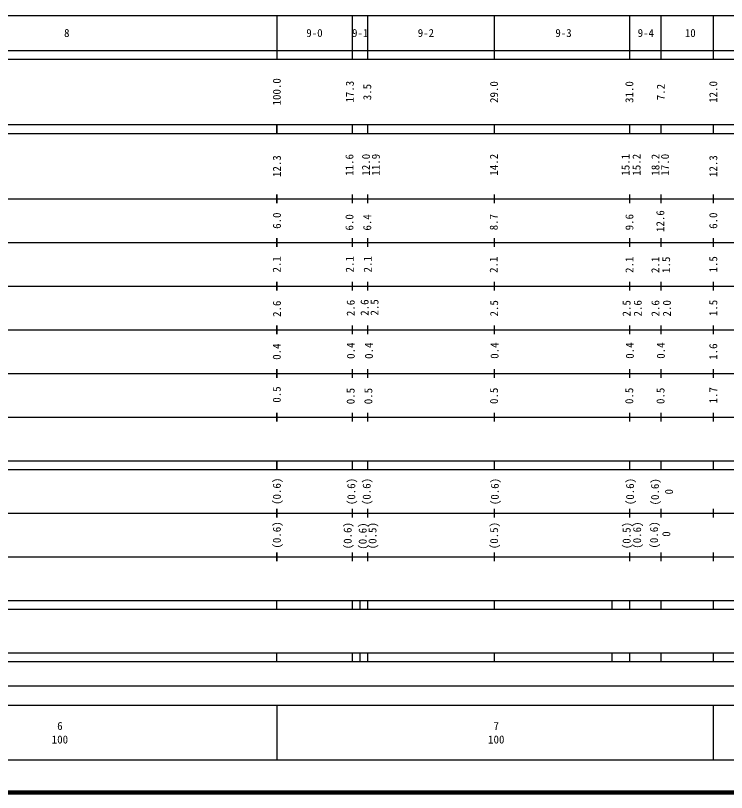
# Model space of a CAD drawing. Units: millimetres on the paper, with parts at other scales. Extents: x 40 to 680, y 20 to 380.
# Drawn here: x 308.1 to 471, y 20 to 198 of the extents above; entities that cross this region are included whole.
import ezdxf
from ezdxf.enums import TextEntityAlignment as Align

# ---------------------------------------------------------------- set-up
doc = ezdxf.new("R2010")
doc.units = ezdxf.units.MM
doc.layers.add('M-TTL', color=2, linetype='Continuous', lineweight=140)
doc.layers.add('M-TTL-BAND', color=7, linetype='Continuous', lineweight=25)
doc.styles.add('ＭＳ ゴシック', font='')
doc.styles.get('ＭＳ ゴシック').set_extended_font_data('MS Gothic')

msp = doc.modelspace()

# ---------------------------------------------------------------- linework, layer by layer
at = {"layer": 'M-TTL'}
msp.add_line((40, 20), (680, 20), dxfattribs=at)
at = {"layer": 'M-TTL-BAND'}
for p, q in [((68, 198), (579, 198)), ((368, 198), (368, 188)), ((385.3, 198), (385.3, 188)), ((388.8, 198), (388.8, 188)), ((417.8, 198), (417.8, 188)), ((448.8, 198), (448.8, 188)), ((456, 198), (456, 188)), ((468, 198), (468, 188)), ((40, 190), (579, 190)), ((40, 188), (579, 188)), ((40, 173), (579, 173)), ((368, 173), (368, 171)), ((368, 173), (368, 171)), ((368, 171), (368, 173)), ((385.3, 173), (385.3, 171)), ((388.8, 173), (388.8, 171)), ((417.8, 173), (417.8, 171)), ((448.8, 173), (448.8, 171)), ((456, 173), (456, 171)), ((468, 173), (468, 171)), ((40, 171), (579, 171)), ((368, 157), (368, 155)), ((368, 157), (368, 155)), ((368, 155), (368, 157)), ((385.3, 157), (385.3, 155)), ((388.8, 157), (388.8, 155)), ((417.8, 157), (417.8, 155)), ((448.8, 157), (448.8, 155)), ((456, 157), (456, 155)), ((468, 157), (468, 155)), ((40, 156), (579, 156)), ((46, 146), (579, 146)), ((368, 147), (368, 145)), ((368, 147), (368, 145)), ((368, 145), (368, 147)), ((385.3, 147), (385.3, 145)), ((388.8, 147), (388.8, 145)), ((417.8, 147), (417.8, 145)), ((448.8, 147), (448.8, 145)), ((456, 147), (456, 145)), ((468, 147), (468, 145)), ((52, 136), (579, 136)), ((368, 137), (368, 135)), ((368, 137), (368, 135)), ((368, 135), (368, 137)), ((385.3, 137), (385.3, 135)), ((388.8, 137), (388.8, 135)), ((417.8, 137), (417.8, 135)), ((448.8, 137), (448.8, 135)), ((456, 137), (456, 135)), ((468, 137), (468, 135)), ((368, 127), (368, 125)), ((368, 127), (368, 125)), ((368, 125), (368, 127)), ((385.3, 127), (385.3, 125)), ((388.8, 127), (388.8, 125)), ((417.8, 127), (417.8, 125)), ((448.8, 127), (448.8, 125)), ((456, 127), (456, 125)), ((468, 127), (468, 125)), ((46, 126), (579, 126)), ((52, 116), (579, 116)), ((368, 117), (368, 115)), ((368, 117), (368, 115)), ((368, 115), (368, 117)), ((385.3, 117), (385.3, 115)), ((388.8, 117), (388.8, 115)), ((417.8, 117), (417.8, 115)), ((448.8, 117), (448.8, 115)), ((456, 117), (456, 115)), ((468, 117), (468, 115)), ((368, 107), (368, 105)), ((368, 107), (368, 105)), ((368, 105), (368, 107)), ((385.3, 107), (385.3, 105)), ((388.8, 107), (388.8, 105)), ((417.8, 107), (417.8, 105)), ((448.8, 107), (448.8, 105)), ((456, 107), (456, 105)), ((468, 107), (468, 105)), ((46, 106), (579, 106)), ((40, 96), (579, 96)), ((368, 96), (368, 94)), ((368, 96), (368, 94)), ((368, 94), (368, 96)), ((385.3, 96), (385.3, 94)), ((388.8, 96), (388.8, 94)), ((417.8, 96), (417.8, 94)), ((448.8, 96), (448.8, 94)), ((456, 96), (456, 94)), ((468, 96), (468, 94)), ((40, 94), (579, 94)), ((49, 84), (579, 84)), ((368, 85), (368, 83)), ((368, 85), (368, 83)), ((368, 83), (368, 85)), ((385.3, 85), (385.3, 83)), ((388.8, 85), (388.8, 83)), ((417.8, 85), (417.8, 83)), ((448.8, 85), (448.8, 83)), ((456, 85), (456, 83)), ((468, 85), (468, 83)), ((368, 75), (368, 73)), ((368, 75), (368, 73)), ((368, 73), (368, 75)), ((385.3, 75), (385.3, 73)), ((388.8, 75), (388.8, 73)), ((417.8, 75), (417.8, 73)), ((448.8, 75), (448.8, 73)), ((456, 75), (456, 73)), ((468, 75), (468, 73)), ((40, 74), (579, 74)), ((40, 64), (579, 64)), ((368, 62), (368, 64)), ((385.3, 64), (385.3, 62)), ((387, 64), (387, 62)), ((388.8, 64), (388.8, 62)), ((417.8, 64), (417.8, 62)), ((444.8, 64), (444.8, 62)), ((448.8, 64), (448.8, 62)), ((456, 64), (456, 62)), ((468, 64), (468, 62)), ((40, 62), (579, 62)), ((40, 52), (579, 52)), ((368, 50), (368, 52)), ((385.3, 52), (385.3, 50)), ((387, 52), (387, 50)), ((388.8, 52), (388.8, 50)), ((417.8, 52), (417.8, 50)), ((444.8, 52), (444.8, 50)), ((448.8, 52), (448.8, 50)), ((456, 52), (456, 50)), ((468, 52), (468, 50)), ((40, 50), (579, 50)), ((70.805, 44.406), (565.903, 44.406)), ((40, 40), (579, 40)), ((368, 40), (368, 27.5)), ((468, 40), (468, 27.5)), ((68, 27.5), (579, 27.5))]:
    msp.add_line(p, q, dxfattribs=at)
at = {"layer": 'M-TTL-BAND', "lineweight": 13}
for p, q in [((456, 198), (456, 188)), ((456, 173), (456, 171)), ((456, 157), (456, 155)), ((456, 147), (456, 145)), ((456, 137), (456, 135)), ((456, 127), (456, 125)), ((456, 117), (456, 115)), ((456, 107), (456, 105)), ((456, 96), (456, 94)), ((456, 85), (456, 83)), ((456, 75), (456, 73)), ((456, 64), (456, 62)), ((456, 52), (456, 50))]:
    msp.add_line(p, q, dxfattribs=at)

# ---------------------------------------------------------------- texts
at = {"layer": 'M-TTL-BAND', "style": 'ＭＳ ゴシック'}
for s, p in [('8', (319.858, 194)), ('9-0', (376.623, 194)), ('9-1', (387.108, 194)), ('9-2', (402.164, 194)), ('9-3', (433.704, 194)), ('9-4', (452.571, 194)), ('10', (462.751, 194)), ('6', (318.288, 35.238)), ('7', (418.288, 35.238)), ('100', (318.288, 32.131)), ('100', (418.288, 32.131))]:
    msp.add_text(s, height=1.833, dxfattribs=at).set_placement(p, align=Align.MIDDLE_CENTER)
for s, p in [('100.0', (367.982, 180.522)), ('17.3', (384.727, 180.56)), ('3.5', (388.712, 180.466)), ('29.0', (417.776, 180.466)), ('31.0', (448.782, 180.466)), ('7.2', (455.995, 180.466)), ('12.0', (468.017, 180.5)), ('12.3', (368.003, 163.5)), ('11.6', (384.631, 163.776)), ('12.0', (388.431, 163.817)), ('11.9', (390.678, 163.817)), ('14.2', (417.749, 163.817)), ('15.1', (447.908, 163.817)), ('15.2', (450.438, 163.817)), ('18.2', (454.767, 163.817)), ('17.0', (456.959, 163.817)), ('12.3', (468.017, 163.5)), ('12.6', (455.878, 150.897)), ('6.0', (368.011, 151)), ('6.0', (384.631, 150.616)), ('6.4', (388.706, 150.602)), ('8.7', (417.704, 150.662)), ('9.6', (448.8, 150.662)), ('6.0', (468.017, 151)), ('2.1', (367.971, 141)), ('2.1', (384.699, 141.015)), ('2.1', (388.822, 141.015)), ('2.1', (417.691, 140.898)), ('2.1', (448.8, 140.898)), ('2.1', (454.734, 140.877)), ('1.5', (457.212, 140.898)), ('1.5', (468.017, 141)), ('2.6', (368.017, 130.814)), ('2.6', (384.917, 131.003)), ('2.6', (388.104, 131.085)), ('2.5', (390.382, 131.135)), ('2.5', (417.795, 130.925)), ('2.5', (448.138, 130.925)), ('2.6', (450.713, 130.925)), ('2.6', (454.758, 130.925)), ('2.0', (457.382, 130.925)), ('1.5', (468.017, 131)), ('0.4', (384.941, 121.205)), ('0.4', (389.087, 121.205)), ('0.4', (417.889, 121.236)), ('0.4', (448.889, 121.236)), ('0.4', (455.997, 121.236)), ('0.4', (367.971, 121)), ('1.6', (468.017, 121)), ('0.5', (367.978, 111.169)), ('0.5', (384.907, 110.817)), ('0.5', (388.961, 110.817)), ('0.5', (417.76, 110.872)), ('0.5', (448.76, 110.872)), ('0.5', (455.929, 110.872)), ('1.7', (468.017, 111)), ('(0.6)', (368, 89)), ('(0.6)', (385.057, 88.948)), ('(0.6)', (388.58, 88.948)), ('(0.6)', (417.943, 88.945)), ('(0.6)', (448.943, 88.945)), ('(0.6)', (454.661, 88.881)), ('0', (457.867, 88.905)), ('(0.6)', (368, 79)), ('(0.6)', (384.224, 78.832)), ('(0.6)', (387.662, 78.734)), ('(0.5)', (389.917, 78.832)), ('(0.5)', (417.787, 78.86)), ('(0.5)', (448.154, 78.86)), ('(0.6)', (450.557, 78.957)), ('(0.6)', (454.439, 79.002)), ('0', (457.25, 79.209))]:
    msp.add_text(s, height=1.833, rotation=90, dxfattribs=at).set_placement(p, align=Align.MIDDLE_CENTER)

doc.saveas('drawing.dxf')
